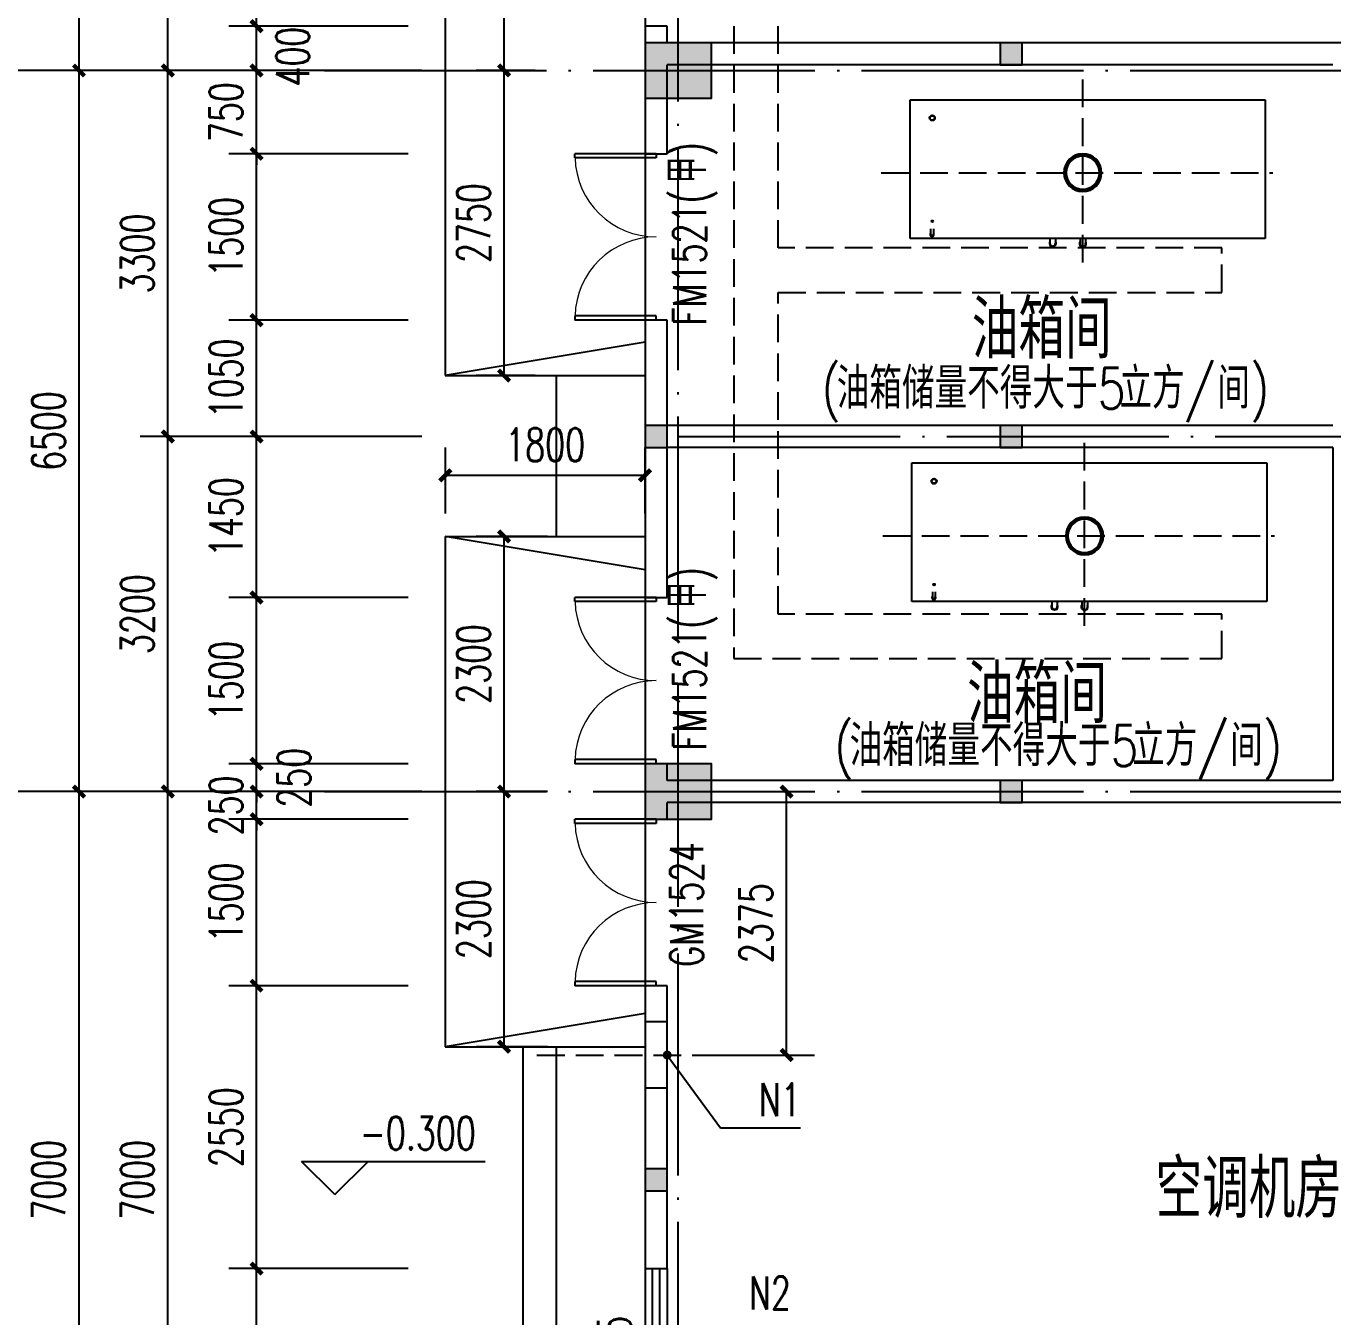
# Model space of a CAD drawing. Extents: x -59142 to 322364, y -122476 to 91021.
# Drawn here: x -39313 to -27534, y 49136 to 60772 of the extents above; entities that cross this region are included whole.
import ezdxf

# ---------------------------------------------------------------- set-up
doc = ezdxf.new("R2010")
doc.units = 0
doc.header["$LTSCALE"] = 1000
doc.header["$MEASUREMENT"] = 0
for name, pattern in [('DASH', [0.35, 0.25, -0.1]), ('DASHED', [1400, 1000, -400]), ('DOTE', [2.42, 2, -0.2, 0.02, -0.2])]:
    doc.linetypes.add(name, pattern=pattern)
for name, color, linetype in [('AXIS', 3, 'Continuous'), ('CENTRE LINE', 1, 'DOTE'), ('COLUMN', 255, 'Continuous'), ('DIM_ELEV', 3, 'Continuous'), ('DIM_SYMB', 3, 'Continuous'), ('DOTE', 1, 'DOTE'), ('EQUIPMENT', 171, 'Continuous'), ('GROUND', 204, 'Continuous'), ('HOLE', 6, 'Continuous'), ('PUB_DIM', 3, 'Continuous'), ('PUB_HATCH', 255, 'Continuous'), ('PUB_TEXT', 7, 'Continuous'), ('STAIR', 2, 'Continuous'), ('TEXT', 62, 'Continuous'), ('WALL', 255, 'Continuous'), ('WINDOW', 4, 'Continuous'), ('WINDOW_TEXT', 7, 'Continuous')]:
    doc.layers.add(name, color=color, linetype=linetype)
doc.styles.add('_TCH_DIM', font='SIMPLEX', dxfattribs={"bigfont": 'GBCBIG'})
doc.styles.add('_TCH_DIM_T3', font='SIMPLEX', dxfattribs={"width": 0.705882, "bigfont": 'GBCBIG'})
doc.styles.add('_TCH_WINDOW', font='SIMPLEX', dxfattribs={"bigfont": 'GBCBIG'})
doc.styles.add('HZTXT', font='geditxt.shx', dxfattribs={"width": 0.8, "bigfont": 'hztxt1.shx'})
doc.dimstyles.new('_TCH_ARCH&&100', dxfattribs={"dimtxt": 297.5, "dimasz": 100, "dimexe": 250, "dimexo": 300, "dimgap": 126.25, "dimtad": 1, "dimdec": 0, "dimzin": 0, "dimdsep": 46, "dimtxsty": '_TCH_DIM_T3', "dimblk": 'ARCHTICK', "dimcen": 0.09, "dimazin": 2, "dimtfac": 1, "dimtdec": 0, "dimtix": 1, "dimtmove": 2, "dimatfit": 3, "dimfxl": 1, "dimtolj": 1, "dimtzin": 0, "dimarcsym": 0})

# ---------------------------------------------------------------- blocks, each defined once
blk = doc.blocks.new('_FZH')
blk.add_lwpolyline([(-0.5, -0.5), (0.5, -0.5), (0.5, 0.5), (-0.5, 0.5)], close=True)
at = {"layer": 'PUB_HATCH'}
blk.add_solid([(-0.5, -0.5), (0.5, -0.5), (-0.5, 0.5), (0.5, 0.5)], dxfattribs=at)
blk = doc.blocks.new('A$C78DD753C')
at = {"layer": 'COLUMN', "xscale": 600.0000000000146, "yscale": 500, "zscale": 500}
for p in [(0, -21000), (0, -27500)]:
    blk.add_blockref('_FZH', p, dxfattribs=at)
blk = doc.blocks.new('A$C42A87479')
at = {"layer": 'EQUIPMENT', "color": 251, "linetype": 'DASH'}
blk.add_lwpolyline([(900, -23000), (4900, -23000), (4900, -22600), (900, -22600), (900, -18400), (3850, -18400), (3850, -18000), (900, -18000), (900, -13300), (3850, -13300), (3850, -12900), (500, -12900), (500, -26300), (4900, -26300), (4900, -25900), (900, -25900)], close=True, dxfattribs=at)
blk = doc.blocks.new('A$C67FE3C39')
at = {"layer": 'EQUIPMENT', "linetype": 'DASH'}
for p, q in [((3346, -15431), (3346, -13761)), ((1529, -14621), (5058, -14621)), ((3362, -18706), (3362, -17036)), ((1545, -17896), (5074, -17896))]:
    blk.add_line(p, q, dxfattribs=at)
at = {"layer": 'EQUIPMENT', "lineweight": -3}
for p, q in [((1790, -15213), (1790, -13963)), ((1790, -13963), (4990, -13963)), ((4990, -13963), (4990, -15213)), ((4990, -15213), (1790, -15213)), ((4990, -15213), (2290, -15213)), ((1806, -18488), (1806, -17238)), ((1806, -17238), (5006, -17238)), ((5006, -17238), (5006, -18488)), ((5006, -18488), (1806, -18488)), ((5006, -18488), (2306, -18488))]:
    blk.add_line(p, q, dxfattribs=at)
at = {"layer": 'EQUIPMENT'}
for p, q in [((1974, -15126), (1974, -15177)), ((1999, -15126), (1999, -15177)), ((3050, -15207), (3050, -15252)), ((3050, -15207), (3050, -15252)), ((3100, -15207), (3100, -15252)), ((3316, -15208), (3316, -15213)), ((3376, -15213), (3316, -15213)), ((3321, -15213), (3321, -15258)), ((3321, -15213), (3321, -15258)), ((3371, -15213), (3371, -15258)), ((3376, -15208), (3376, -15213)), ((1990, -18401), (1990, -18452)), ((2015, -18401), (2015, -18452)), ((3066, -18483), (3066, -18528)), ((3066, -18483), (3066, -18528)), ((3116, -18483), (3116, -18528)), ((3332, -18483), (3332, -18488)), ((3392, -18488), (3332, -18488)), ((3337, -18488), (3337, -18533)), ((3337, -18488), (3337, -18533)), ((3387, -18488), (3387, -18533)), ((3392, -18483), (3392, -18488))]:
    blk.add_line(p, q, dxfattribs=at)
for centre, radius in [((1989, -14128), 24), ((1989, -14128), 20), ((3233, -14508), 5), ((3233, -14734), 5), ((1990, -15059), 7.5), ((2005, -17403), 24), ((2005, -17403), 20), ((3249, -17783), 5), ((3249, -18009), 5), ((2006, -18334), 7.5)]:
    blk.add_circle(centre, radius, dxfattribs=at)
for centre, radius, start, end in [((3346, -14621), 170, 90, 270), ((3346, -14621), 150, 90, 270), ((3346, -14461), 5, 90, 270), ((3346, -14621), 170, 270, 90), ((3346, -14461), 5, 270, 90), ((3346, -14621), 150, 270, 90), ((3346, -14781), 5, 90, 270), ((3346, -14781), 5, 270, 90), ((1987, -15177), 17.5, 135.5847, 44.4153), ((1987, -15177), 12.5, 180, 0), ((3075, -15257), 30.3, 145.4738, 34.5262), ((3075, -15257), 25.3, 170.5397, 9.4603), ((3346, -15262), 30.3, 145.4738, 34.5262), ((3346, -15262), 25.3, 170.5397, 9.4603), ((3362, -17896), 170, 90, 270), ((3362, -17896), 150, 90, 270), ((3362, -17736), 5, 90, 270), ((3362, -17896), 170, 270, 90), ((3362, -17736), 5, 270, 90), ((3362, -17896), 150, 270, 90), ((3362, -18056), 5, 90, 270), ((3362, -18056), 5, 270, 90), ((2003, -18452), 17.5, 135.5847, 44.4153), ((2003, -18452), 12.5, 180, 0), ((3091, -18532), 30.3, 145.4738, 34.5262), ((3091, -18532), 25.3, 170.5397, 9.4603), ((3362, -18537), 30.3, 145.4738, 34.5262), ((3362, -18537), 25.3, 170.5397, 9.4603)]:
    blk.add_arc(centre, radius, start, end, dxfattribs=at)
at = {"layer": 'EQUIPMENT', "linetype": 'DASHED'}
for centre, start, end in [((3346, -14621), 90, 270), ((3346, -14621), 270, 90), ((3362, -17896), 90, 270), ((3362, -17896), 270, 90)]:
    blk.add_arc(centre, 160, start, end, dxfattribs=at)
blk = doc.blocks.new('_ArchTick')
at = {"color": 0, "linetype": 'ByBlock', "const_width": 0.4}
blk.add_lwpolyline([(-0.5, -0.5), (0.5, 0.5)], dxfattribs=at)
blk = doc.blocks.new('*D423')
at = {"layer": 'Defpoints', "color": 0, "transparency": 16777216}
for p in [(-33375, 53872), (-32458, 53872), (-33375, 51497)]:
    blk.add_point(p, dxfattribs=at)
at = {"layer": 'HOLE', "color": 0, "lineweight": -2, "transparency": 16777216}
for p, q in [((-33075, 53872), (-32208, 53872)), ((-32458, 51497), (-32458, 53872)), ((-33075, 51497), (-32208, 51497))]:
    blk.add_line(p, q, dxfattribs=at)
at = {"layer": 'HOLE', "color": 0, "lineweight": -2, "transparency": 16777216, "xscale": 100, "yscale": 100, "zscale": 100}
for p, rotation in [((-32458, 53872), 90), ((-32458, 51497), 270)]:
    blk.add_blockref('_ArchTick', p, dxfattribs=dict(at, rotation=rotation))
at = {"layer": 'HOLE', "color": 0, "transparency": 16777216, "insert": (-32734, 52685), "char_height": 297.5, "attachment_point": 5, "rotation": 90, "style": '_TCH_DIM_T3'}
blk.add_mtext('\\A1;2375', dxfattribs=at)
blk = doc.blocks.new('*D1321')
at = {"layer": 'AXIS', "color": 0, "lineweight": -2, "transparency": 16777216}
for p, q in [((-35745, 53872), (-38286, 53872)), ((-38036, 46872), (-38036, 53872)), ((-35745, 46872), (-38286, 46872))]:
    blk.add_line(p, q, dxfattribs=at)
at = {"layer": 'Defpoints', "color": 0, "transparency": 16777216}
for p in [(-38036, 53872), (-35445, 53872), (-35445, 46872)]:
    blk.add_point(p, dxfattribs=at)
at = {"layer": 'AXIS', "color": 0, "lineweight": -2, "transparency": 16777216, "xscale": 100, "yscale": 100, "zscale": 100}
for p, rotation in [((-38036, 53872), 90), ((-38036, 46872), 270)]:
    blk.add_blockref('_ArchTick', p, dxfattribs=dict(at, rotation=rotation))
at = {"layer": 'AXIS', "color": 0, "transparency": 16777216, "insert": (-38311, 50372), "char_height": 297.5, "attachment_point": 5, "rotation": 90, "style": '_TCH_DIM_T3'}
blk.add_mtext('\\A1;7000', dxfattribs=at)
blk = doc.blocks.new('*D1322')
at = {"layer": 'AXIS', "color": 0, "lineweight": -2, "transparency": 16777216}
for p, q in [((-35745, 57072), (-38286, 57072)), ((-38036, 53872), (-38036, 57072)), ((-35745, 53872), (-38286, 53872))]:
    blk.add_line(p, q, dxfattribs=at)
at = {"layer": 'Defpoints', "color": 0, "transparency": 16777216}
for p in [(-38036, 57072), (-35445, 57072), (-35445, 53872)]:
    blk.add_point(p, dxfattribs=at)
at = {"layer": 'AXIS', "color": 0, "lineweight": -2, "transparency": 16777216, "xscale": 100, "yscale": 100, "zscale": 100}
for p, rotation in [((-38036, 57072), 90), ((-38036, 53872), 270)]:
    blk.add_blockref('_ArchTick', p, dxfattribs=dict(at, rotation=rotation))
at = {"layer": 'AXIS', "color": 0, "transparency": 16777216, "insert": (-38311, 55472), "char_height": 297.5, "attachment_point": 5, "rotation": 90, "style": '_TCH_DIM_T3'}
blk.add_mtext('\\A1;3200', dxfattribs=at)
blk = doc.blocks.new('*D1323')
at = {"layer": 'AXIS', "color": 0, "lineweight": -2, "transparency": 16777216}
for p, q in [((-35745, 60372), (-38286, 60372)), ((-38036, 57072), (-38036, 60372)), ((-35745, 57072), (-38286, 57072))]:
    blk.add_line(p, q, dxfattribs=at)
at = {"layer": 'Defpoints', "color": 0, "transparency": 16777216}
for p in [(-38036, 60372), (-35445, 60372), (-35445, 57072)]:
    blk.add_point(p, dxfattribs=at)
at = {"layer": 'AXIS', "color": 0, "lineweight": -2, "transparency": 16777216, "xscale": 100, "yscale": 100, "zscale": 100}
for p, rotation in [((-38036, 60372), 90), ((-38036, 57072), 270)]:
    blk.add_blockref('_ArchTick', p, dxfattribs=dict(at, rotation=rotation))
at = {"layer": 'AXIS', "color": 0, "transparency": 16777216, "insert": (-38311, 58722), "char_height": 297.5, "attachment_point": 5, "rotation": 90, "style": '_TCH_DIM_T3'}
blk.add_mtext('\\A1;3300', dxfattribs=at)
blk = doc.blocks.new('*D1324')
at = {"layer": 'AXIS', "color": 0, "lineweight": -2, "transparency": 16777216}
for p, q in [((-35745, 67372), (-38286, 67372)), ((-38036, 60372), (-38036, 67372)), ((-35745, 60372), (-38286, 60372))]:
    blk.add_line(p, q, dxfattribs=at)
at = {"layer": 'Defpoints', "color": 0, "transparency": 16777216}
for p in [(-38036, 67372), (-35445, 67372), (-35445, 60372)]:
    blk.add_point(p, dxfattribs=at)
at = {"layer": 'AXIS', "color": 0, "lineweight": -2, "transparency": 16777216, "xscale": 100, "yscale": 100, "zscale": 100}
for p, rotation in [((-38036, 67372), 90), ((-38036, 60372), 270)]:
    blk.add_blockref('_ArchTick', p, dxfattribs=dict(at, rotation=rotation))
at = {"layer": 'AXIS', "color": 0, "transparency": 16777216, "insert": (-38311, 63872), "char_height": 297.5, "attachment_point": 5, "rotation": 90, "style": '_TCH_DIM_T3'}
blk.add_mtext('\\A1;7000', dxfattribs=at)
blk = doc.blocks.new('*D1346')
at = {"layer": 'Defpoints', "color": 0, "transparency": 16777216}
for p in [(-35005, 56172), (-34312, 56172), (-34312, 53872)]:
    blk.add_point(p, dxfattribs=at)
at = {"layer": 'PUB_DIM', "color": 0, "lineweight": -2, "transparency": 16777216}
for p, q in [((-34612, 56172), (-35255, 56172)), ((-35005, 53872), (-35005, 56172)), ((-34612, 53872), (-35255, 53872))]:
    blk.add_line(p, q, dxfattribs=at)
at = {"layer": 'PUB_DIM', "color": 0, "lineweight": -2, "transparency": 16777216, "xscale": 100, "yscale": 100, "zscale": 100}
for p, rotation in [((-35005, 56172), 90), ((-35005, 53872), 270)]:
    blk.add_blockref('_ArchTick', p, dxfattribs=dict(at, rotation=rotation))
at = {"layer": 'PUB_DIM', "color": 0, "transparency": 16777216, "insert": (-35280, 55022), "char_height": 297.5, "attachment_point": 5, "rotation": 90, "style": '_TCH_DIM_T3'}
blk.add_mtext('\\A1;2300', dxfattribs=at)
blk = doc.blocks.new('*D1347')
at = {"layer": 'Defpoints', "color": 0, "transparency": 16777216}
for p in [(-35005, 53872), (-34312, 53872), (-34312, 51572)]:
    blk.add_point(p, dxfattribs=at)
at = {"layer": 'PUB_DIM', "color": 0, "lineweight": -2, "transparency": 16777216}
for p, q in [((-34612, 53872), (-35255, 53872)), ((-35005, 51572), (-35005, 53872)), ((-34612, 51572), (-35255, 51572))]:
    blk.add_line(p, q, dxfattribs=at)
at = {"layer": 'PUB_DIM', "color": 0, "lineweight": -2, "transparency": 16777216, "xscale": 100, "yscale": 100, "zscale": 100}
for p, rotation in [((-35005, 53872), 90), ((-35005, 51572), 270)]:
    blk.add_blockref('_ArchTick', p, dxfattribs=dict(at, rotation=rotation))
at = {"layer": 'PUB_DIM', "color": 0, "transparency": 16777216, "insert": (-35280, 52722), "char_height": 297.5, "attachment_point": 5, "rotation": 90, "style": '_TCH_DIM_T3'}
blk.add_mtext('\\A1;2300', dxfattribs=at)
blk = doc.blocks.new('*D1348')
at = {"layer": 'Defpoints', "color": 0, "transparency": 16777216}
for p in [(-35005, 60372), (-34426, 60372), (-34426, 57622)]:
    blk.add_point(p, dxfattribs=at)
at = {"layer": 'PUB_DIM', "color": 0, "lineweight": -2, "transparency": 16777216}
for p, q in [((-34726, 60372), (-35255, 60372)), ((-35005, 57622), (-35005, 60372)), ((-34726, 57622), (-35255, 57622))]:
    blk.add_line(p, q, dxfattribs=at)
at = {"layer": 'PUB_DIM', "color": 0, "lineweight": -2, "transparency": 16777216, "xscale": 100, "yscale": 100, "zscale": 100}
for p, rotation in [((-35005, 60372), 90), ((-35005, 57622), 270)]:
    blk.add_blockref('_ArchTick', p, dxfattribs=dict(at, rotation=rotation))
at = {"layer": 'PUB_DIM', "color": 0, "transparency": 16777216, "insert": (-35280, 58997), "char_height": 297.5, "attachment_point": 5, "rotation": 90, "style": '_TCH_DIM_T3'}
blk.add_mtext('\\A1;2750', dxfattribs=at)
blk = doc.blocks.new('*D1349')
at = {"layer": 'Defpoints', "color": 0, "transparency": 16777216}
for p in [(-35005, 63572), (-34426, 63572), (-34426, 60372)]:
    blk.add_point(p, dxfattribs=at)
at = {"layer": 'PUB_DIM', "color": 0, "lineweight": -2, "transparency": 16777216}
for p, q in [((-34726, 63572), (-35255, 63572)), ((-35005, 60372), (-35005, 63572)), ((-34726, 60372), (-35255, 60372))]:
    blk.add_line(p, q, dxfattribs=at)
at = {"layer": 'PUB_DIM', "color": 0, "lineweight": -2, "transparency": 16777216, "xscale": 100, "yscale": 100, "zscale": 100}
for p, rotation in [((-35005, 63572), 90), ((-35005, 60372), 270)]:
    blk.add_blockref('_ArchTick', p, dxfattribs=dict(at, rotation=rotation))
at = {"layer": 'PUB_DIM', "color": 0, "transparency": 16777216, "insert": (-35280, 61972), "char_height": 297.5, "attachment_point": 5, "rotation": 90, "style": '_TCH_DIM_T3'}
blk.add_mtext('\\A1;3200', dxfattribs=at)
blk = doc.blocks.new('*D1350')
at = {"layer": 'Defpoints', "color": 0, "transparency": 16777216}
for p in [(-33734, 56723), (-35534, 56078), (-33734, 56078)]:
    blk.add_point(p, dxfattribs=at)
at = {"layer": 'PUB_DIM', "color": 0, "lineweight": -2, "transparency": 16777216}
for p, q in [((-35534, 56378), (-35534, 56973)), ((-33734, 56378), (-33734, 56973)), ((-35534, 56723), (-33734, 56723))]:
    blk.add_line(p, q, dxfattribs=at)
at = {"layer": 'PUB_DIM', "color": 0, "lineweight": -2, "transparency": 16777216, "xscale": 100, "yscale": 100, "zscale": 100, "rotation": 180}
blk.add_blockref('_ArchTick', (-35534, 56723), dxfattribs=at)
at = {"layer": 'PUB_DIM', "color": 0, "lineweight": -2, "transparency": 16777216, "xscale": 100, "yscale": 100, "zscale": 100}
blk.add_blockref('_ArchTick', (-33734, 56723), dxfattribs=at)
at = {"layer": 'PUB_DIM', "color": 0, "transparency": 16777216, "insert": (-34634, 56998), "char_height": 297.5, "attachment_point": 5, "style": '_TCH_DIM_T3'}
blk.add_mtext('\\A1;1800', dxfattribs=at)
blk = doc.blocks.new('*D1414')
at = {"layer": 'AXIS', "color": 0, "lineweight": -2, "transparency": 16777216}
for p, q in [((-35870, 49572), (-37486, 49572)), ((-37236, 47772), (-37236, 49572)), ((-35870, 47772), (-37486, 47772))]:
    blk.add_line(p, q, dxfattribs=at)
at = {"layer": 'Defpoints', "color": 0, "transparency": 16777216}
for p in [(-37236, 49572), (-35570, 49572), (-35570, 47772)]:
    blk.add_point(p, dxfattribs=at)
at = {"layer": 'AXIS', "color": 0, "lineweight": -2, "transparency": 16777216, "xscale": 100, "yscale": 100, "zscale": 100}
for p, rotation in [((-37236, 49572), 90), ((-37236, 47772), 270)]:
    blk.add_blockref('_ArchTick', p, dxfattribs=dict(at, rotation=rotation))
at = {"layer": 'AXIS', "color": 0, "transparency": 16777216, "insert": (-37511, 48672), "char_height": 297.5, "attachment_point": 5, "rotation": 90, "style": '_TCH_DIM_T3'}
blk.add_mtext('\\A1;1800', dxfattribs=at)
blk = doc.blocks.new('*D1415')
at = {"layer": 'AXIS', "color": 0, "lineweight": -2, "transparency": 16777216}
for p, q in [((-35870, 52122), (-37486, 52122)), ((-37236, 49572), (-37236, 52122)), ((-35870, 49572), (-37486, 49572))]:
    blk.add_line(p, q, dxfattribs=at)
at = {"layer": 'Defpoints', "color": 0, "transparency": 16777216}
for p in [(-37236, 52122), (-35570, 52122), (-35570, 49572)]:
    blk.add_point(p, dxfattribs=at)
at = {"layer": 'AXIS', "color": 0, "lineweight": -2, "transparency": 16777216, "xscale": 100, "yscale": 100, "zscale": 100}
for p, rotation in [((-37236, 52122), 90), ((-37236, 49572), 270)]:
    blk.add_blockref('_ArchTick', p, dxfattribs=dict(at, rotation=rotation))
at = {"layer": 'AXIS', "color": 0, "transparency": 16777216, "insert": (-37511, 50847), "char_height": 297.5, "attachment_point": 5, "rotation": 90, "style": '_TCH_DIM_T3'}
blk.add_mtext('\\A1;2550', dxfattribs=at)
blk = doc.blocks.new('*D1416')
at = {"layer": 'AXIS', "color": 0, "lineweight": -2, "transparency": 16777216}
for p, q in [((-35870, 53622), (-37486, 53622)), ((-37236, 52122), (-37236, 53622)), ((-35870, 52122), (-37486, 52122))]:
    blk.add_line(p, q, dxfattribs=at)
at = {"layer": 'Defpoints', "color": 0, "transparency": 16777216}
for p in [(-37236, 53622), (-35570, 53622), (-35570, 52122)]:
    blk.add_point(p, dxfattribs=at)
at = {"layer": 'AXIS', "color": 0, "lineweight": -2, "transparency": 16777216, "xscale": 100, "yscale": 100, "zscale": 100}
for p, rotation in [((-37236, 53622), 90), ((-37236, 52122), 270)]:
    blk.add_blockref('_ArchTick', p, dxfattribs=dict(at, rotation=rotation))
at = {"layer": 'AXIS', "color": 0, "transparency": 16777216, "insert": (-37511, 52872), "char_height": 297.5, "attachment_point": 5, "rotation": 90, "style": '_TCH_DIM_T3'}
blk.add_mtext('\\A1;1500', dxfattribs=at)
blk = doc.blocks.new('*D1417')
at = {"layer": 'AXIS', "color": 0, "lineweight": -2, "transparency": 16777216}
for p, q in [((-37236, 53872), (-37236, 53972)), ((-35870, 53872), (-37486, 53872)), ((-37236, 53622), (-37236, 53872)), ((-35870, 53622), (-37486, 53622)), ((-37236, 53622), (-37236, 53522))]:
    blk.add_line(p, q, dxfattribs=at)
at = {"layer": 'Defpoints', "color": 0, "transparency": 16777216}
for p in [(-37236, 53872), (-35570, 53872), (-35570, 53622)]:
    blk.add_point(p, dxfattribs=at)
at = {"layer": 'AXIS', "color": 0, "lineweight": -2, "transparency": 16777216, "xscale": 100, "yscale": 100, "zscale": 100}
for p, rotation in [((-37236, 53872), 270), ((-37236, 53622), 90)]:
    blk.add_blockref('_ArchTick', p, dxfattribs=dict(at, rotation=rotation))
at = {"layer": 'AXIS', "color": 0, "transparency": 16777216, "insert": (-37511, 53747), "char_height": 297.5, "attachment_point": 5, "rotation": 90, "style": '_TCH_DIM_T3'}
blk.add_mtext('\\A1;250', dxfattribs=at)
blk = doc.blocks.new('*D1418')
at = {"layer": 'AXIS', "color": 0, "lineweight": -2, "transparency": 16777216}
for p, q in [((-37236, 54122), (-37236, 54222)), ((-35870, 54122), (-37486, 54122)), ((-37236, 53872), (-37236, 54122)), ((-35870, 53872), (-37486, 53872)), ((-37236, 53872), (-37236, 53772))]:
    blk.add_line(p, q, dxfattribs=at)
at = {"layer": 'Defpoints', "color": 0, "transparency": 16777216}
for p in [(-37236, 54122), (-35570, 54122), (-35570, 53872)]:
    blk.add_point(p, dxfattribs=at)
at = {"layer": 'AXIS', "color": 0, "lineweight": -2, "transparency": 16777216, "xscale": 100, "yscale": 100, "zscale": 100}
for p, rotation in [((-37236, 54122), 270), ((-37236, 53872), 90)]:
    blk.add_blockref('_ArchTick', p, dxfattribs=dict(at, rotation=rotation))
at = {"layer": 'AXIS', "color": 0, "transparency": 16777216, "insert": (-36898, 53997), "char_height": 297.5, "attachment_point": 5, "rotation": 90, "style": '_TCH_DIM_T3'}
blk.add_mtext('\\A1;250', dxfattribs=at)
blk = doc.blocks.new('*D1419')
at = {"layer": 'AXIS', "color": 0, "lineweight": -2, "transparency": 16777216}
for p, q in [((-35870, 55622), (-37486, 55622)), ((-37236, 54122), (-37236, 55622)), ((-35870, 54122), (-37486, 54122))]:
    blk.add_line(p, q, dxfattribs=at)
at = {"layer": 'Defpoints', "color": 0, "transparency": 16777216}
for p in [(-37236, 55622), (-35570, 55622), (-35570, 54122)]:
    blk.add_point(p, dxfattribs=at)
at = {"layer": 'AXIS', "color": 0, "lineweight": -2, "transparency": 16777216, "xscale": 100, "yscale": 100, "zscale": 100}
for p, rotation in [((-37236, 55622), 90), ((-37236, 54122), 270)]:
    blk.add_blockref('_ArchTick', p, dxfattribs=dict(at, rotation=rotation))
at = {"layer": 'AXIS', "color": 0, "transparency": 16777216, "insert": (-37511, 54872), "char_height": 297.5, "attachment_point": 5, "rotation": 90, "style": '_TCH_DIM_T3'}
blk.add_mtext('\\A1;1500', dxfattribs=at)
blk = doc.blocks.new('*D1420')
at = {"layer": 'AXIS', "color": 0, "lineweight": -2, "transparency": 16777216}
for p, q in [((-35870, 57072), (-37486, 57072)), ((-37236, 55622), (-37236, 57072)), ((-35870, 55622), (-37486, 55622))]:
    blk.add_line(p, q, dxfattribs=at)
at = {"layer": 'Defpoints', "color": 0, "transparency": 16777216}
for p in [(-37236, 57072), (-35570, 57072), (-35570, 55622)]:
    blk.add_point(p, dxfattribs=at)
at = {"layer": 'AXIS', "color": 0, "lineweight": -2, "transparency": 16777216, "xscale": 100, "yscale": 100, "zscale": 100}
for p, rotation in [((-37236, 57072), 90), ((-37236, 55622), 270)]:
    blk.add_blockref('_ArchTick', p, dxfattribs=dict(at, rotation=rotation))
at = {"layer": 'AXIS', "color": 0, "transparency": 16777216, "insert": (-37511, 56347), "char_height": 297.5, "attachment_point": 5, "rotation": 90, "style": '_TCH_DIM_T3'}
blk.add_mtext('\\A1;1450', dxfattribs=at)
blk = doc.blocks.new('*D1421')
at = {"layer": 'AXIS', "color": 0, "lineweight": -2, "transparency": 16777216}
for p, q in [((-35870, 58122), (-37486, 58122)), ((-37236, 57072), (-37236, 58122)), ((-35870, 57072), (-37486, 57072))]:
    blk.add_line(p, q, dxfattribs=at)
at = {"layer": 'Defpoints', "color": 0, "transparency": 16777216}
for p in [(-37236, 58122), (-35570, 58122), (-35570, 57072)]:
    blk.add_point(p, dxfattribs=at)
at = {"layer": 'AXIS', "color": 0, "lineweight": -2, "transparency": 16777216, "xscale": 100, "yscale": 100, "zscale": 100}
for p, rotation in [((-37236, 58122), 90), ((-37236, 57072), 270)]:
    blk.add_blockref('_ArchTick', p, dxfattribs=dict(at, rotation=rotation))
at = {"layer": 'AXIS', "color": 0, "transparency": 16777216, "insert": (-37511, 57597), "char_height": 297.5, "attachment_point": 5, "rotation": 90, "style": '_TCH_DIM_T3'}
blk.add_mtext('\\A1;1050', dxfattribs=at)
blk = doc.blocks.new('*D1422')
at = {"layer": 'AXIS', "color": 0, "lineweight": -2, "transparency": 16777216}
for p, q in [((-35870, 59622), (-37486, 59622)), ((-37236, 58122), (-37236, 59622)), ((-35870, 58122), (-37486, 58122))]:
    blk.add_line(p, q, dxfattribs=at)
at = {"layer": 'Defpoints', "color": 0, "transparency": 16777216}
for p in [(-37236, 59622), (-35570, 59622), (-35570, 58122)]:
    blk.add_point(p, dxfattribs=at)
at = {"layer": 'AXIS', "color": 0, "lineweight": -2, "transparency": 16777216, "xscale": 100, "yscale": 100, "zscale": 100}
for p, rotation in [((-37236, 59622), 90), ((-37236, 58122), 270)]:
    blk.add_blockref('_ArchTick', p, dxfattribs=dict(at, rotation=rotation))
at = {"layer": 'AXIS', "color": 0, "transparency": 16777216, "insert": (-37511, 58872), "char_height": 297.5, "attachment_point": 5, "rotation": 90, "style": '_TCH_DIM_T3'}
blk.add_mtext('\\A1;1500', dxfattribs=at)
blk = doc.blocks.new('*D1423')
at = {"layer": 'AXIS', "color": 0, "lineweight": -2, "transparency": 16777216}
for p, q in [((-37236, 60372), (-37236, 60472)), ((-35870, 60372), (-37486, 60372)), ((-37236, 59622), (-37236, 60372)), ((-35870, 59622), (-37486, 59622)), ((-37236, 59622), (-37236, 59522))]:
    blk.add_line(p, q, dxfattribs=at)
at = {"layer": 'Defpoints', "color": 0, "transparency": 16777216}
for p in [(-37236, 60372), (-35570, 60372), (-35570, 59622)]:
    blk.add_point(p, dxfattribs=at)
at = {"layer": 'AXIS', "color": 0, "lineweight": -2, "transparency": 16777216, "xscale": 100, "yscale": 100, "zscale": 100}
for p, rotation in [((-37236, 60372), 270), ((-37236, 59622), 90)]:
    blk.add_blockref('_ArchTick', p, dxfattribs=dict(at, rotation=rotation))
at = {"layer": 'AXIS', "color": 0, "transparency": 16777216, "insert": (-37511, 59997), "char_height": 297.5, "attachment_point": 5, "rotation": 90, "style": '_TCH_DIM_T3'}
blk.add_mtext('\\A1;750', dxfattribs=at)
blk = doc.blocks.new('*D1424')
at = {"layer": 'AXIS', "color": 0, "lineweight": -2, "transparency": 16777216}
for p, q in [((-35870, 60772), (-37486, 60772)), ((-37236, 60372), (-37236, 60772)), ((-35870, 60372), (-37486, 60372))]:
    blk.add_line(p, q, dxfattribs=at)
at = {"layer": 'Defpoints', "color": 0, "transparency": 16777216}
for p in [(-37236, 60772), (-35570, 60772), (-35570, 60372)]:
    blk.add_point(p, dxfattribs=at)
at = {"layer": 'AXIS', "color": 0, "lineweight": -2, "transparency": 16777216, "xscale": 100, "yscale": 100, "zscale": 100}
for p, rotation in [((-37236, 60772), 90), ((-37236, 60372), 270)]:
    blk.add_blockref('_ArchTick', p, dxfattribs=dict(at, rotation=rotation))
at = {"layer": 'AXIS', "color": 0, "transparency": 16777216, "insert": (-36910, 60497), "char_height": 297.5, "attachment_point": 5, "rotation": 90, "style": '_TCH_DIM_T3'}
blk.add_mtext('\\A1;400', dxfattribs=at)
blk = doc.blocks.new('*D1425')
at = {"layer": 'AXIS', "color": 0, "lineweight": -2, "transparency": 16777216}
for p, q in [((-35870, 63172), (-37486, 63172)), ((-37236, 60772), (-37236, 63172)), ((-35870, 60772), (-37486, 60772))]:
    blk.add_line(p, q, dxfattribs=at)
at = {"layer": 'Defpoints', "color": 0, "transparency": 16777216}
for p in [(-37236, 63172), (-35570, 63172), (-35570, 60772)]:
    blk.add_point(p, dxfattribs=at)
at = {"layer": 'AXIS', "color": 0, "lineweight": -2, "transparency": 16777216, "xscale": 100, "yscale": 100, "zscale": 100}
for p, rotation in [((-37236, 63172), 90), ((-37236, 60772), 270)]:
    blk.add_blockref('_ArchTick', p, dxfattribs=dict(at, rotation=rotation))
at = {"layer": 'AXIS', "color": 0, "transparency": 16777216, "insert": (-37511, 61972), "char_height": 297.5, "attachment_point": 5, "rotation": 90, "style": '_TCH_DIM_T3'}
blk.add_mtext('\\A1;2400', dxfattribs=at)
blk = doc.blocks.new('*D1582')
at = {"layer": 'AXIS', "color": 0, "lineweight": -2, "transparency": 16777216}
for p, q in [((-36545, 53872), (-39086, 53872)), ((-38836, 46872), (-38836, 53872)), ((-36545, 46872), (-39086, 46872))]:
    blk.add_line(p, q, dxfattribs=at)
at = {"layer": 'Defpoints', "color": 0, "transparency": 16777216}
for p in [(-38836, 53872), (-36245, 53872), (-36245, 46872)]:
    blk.add_point(p, dxfattribs=at)
at = {"layer": 'AXIS', "color": 0, "lineweight": -2, "transparency": 16777216, "xscale": 100, "yscale": 100, "zscale": 100}
for p, rotation in [((-38836, 53872), 90), ((-38836, 46872), 270)]:
    blk.add_blockref('_ArchTick', p, dxfattribs=dict(at, rotation=rotation))
at = {"layer": 'AXIS', "color": 0, "transparency": 16777216, "insert": (-39111, 50372), "char_height": 297.5, "attachment_point": 5, "rotation": 90, "style": '_TCH_DIM_T3'}
blk.add_mtext('\\A1;7000', dxfattribs=at)
blk = doc.blocks.new('*D1583')
at = {"layer": 'AXIS', "color": 0, "lineweight": -2, "transparency": 16777216}
for p, q in [((-36545, 60372), (-39086, 60372)), ((-38836, 53872), (-38836, 60372)), ((-36545, 53872), (-39086, 53872))]:
    blk.add_line(p, q, dxfattribs=at)
at = {"layer": 'Defpoints', "color": 0, "transparency": 16777216}
for p in [(-38836, 60372), (-36245, 60372), (-36245, 53872)]:
    blk.add_point(p, dxfattribs=at)
at = {"layer": 'AXIS', "color": 0, "lineweight": -2, "transparency": 16777216, "xscale": 100, "yscale": 100, "zscale": 100}
for p, rotation in [((-38836, 60372), 90), ((-38836, 53872), 270)]:
    blk.add_blockref('_ArchTick', p, dxfattribs=dict(at, rotation=rotation))
at = {"layer": 'AXIS', "color": 0, "transparency": 16777216, "insert": (-39111, 57122), "char_height": 297.5, "attachment_point": 5, "rotation": 90, "style": '_TCH_DIM_T3'}
blk.add_mtext('\\A1;6500', dxfattribs=at)
blk = doc.blocks.new('*D1584')
at = {"layer": 'AXIS', "color": 0, "lineweight": -2, "transparency": 16777216}
for p, q in [((-36545, 67372), (-39086, 67372)), ((-38836, 60372), (-38836, 67372)), ((-36545, 60372), (-39086, 60372))]:
    blk.add_line(p, q, dxfattribs=at)
at = {"layer": 'Defpoints', "color": 0, "transparency": 16777216}
for p in [(-38836, 67372), (-36245, 67372), (-36245, 60372)]:
    blk.add_point(p, dxfattribs=at)
at = {"layer": 'AXIS', "color": 0, "lineweight": -2, "transparency": 16777216, "xscale": 100, "yscale": 100, "zscale": 100}
for p, rotation in [((-38836, 67372), 90), ((-38836, 60372), 270)]:
    blk.add_blockref('_ArchTick', p, dxfattribs=dict(at, rotation=rotation))
at = {"layer": 'AXIS', "color": 0, "transparency": 16777216, "insert": (-39111, 63872), "char_height": 297.5, "attachment_point": 5, "rotation": 90, "style": '_TCH_DIM_T3'}
blk.add_mtext('\\A1;7000', dxfattribs=at)
blk = doc.blocks.new('*D1587')
at = {"layer": 'AXIS', "color": 0, "lineweight": -2, "transparency": 16777216}
for p, q in [((-36636, 81372), (-39886, 81372)), ((-39636, 26872), (-39636, 81372)), ((-36636, 26872), (-39886, 26872))]:
    blk.add_line(p, q, dxfattribs=at)
at = {"layer": 'Defpoints', "color": 0, "transparency": 16777216}
for p in [(-39636, 81372), (-36336, 81372), (-36336, 26872)]:
    blk.add_point(p, dxfattribs=at)
at = {"layer": 'AXIS', "color": 0, "lineweight": -2, "transparency": 16777216, "xscale": 100, "yscale": 100, "zscale": 100}
for p, rotation in [((-39636, 81372), 90), ((-39636, 26872), 270)]:
    blk.add_blockref('_ArchTick', p, dxfattribs=dict(at, rotation=rotation))
at = {"layer": 'AXIS', "color": 0, "transparency": 16777216, "insert": (-39911, 54122), "char_height": 297.5, "attachment_point": 5, "rotation": 90, "style": '_TCH_DIM_T3'}
blk.add_mtext('\\A1;54500', dxfattribs=at)
blk = doc.blocks.new('$DorLib2D$00000002')
for p, q in [((-0.5, 0), (-0.5, 0.4875)), ((-0.475, 0.4875), (-0.5, 0.4875)), ((-0.475, 0), (-0.475, 0.4875)), ((0.475, 0), (0.475, 0.4875)), ((0.475, 0.4875), (0.5, 0.4875)), ((0.5, 0), (0.5, 0.4875)), ((-0.5, 0), (-0.475, 0)), ((0.5, 0), (0.475, 0))]:
    blk.add_line(p, q)
at = {"lineweight": 13}
for centre, start, end in [((-0.4875, 0), 0, 88.53072), ((0.4875, 0), 91.46928, 180)]:
    blk.add_arc(centre, 0.4875, start, end, dxfattribs=at)
blk = doc.blocks.new('$TCHSYS$WIN2D')
for p, q in [((-0.5, 0.5), (0.5, 0.5)), ((0.5, 0.1667), (-0.5, 0.1667)), ((0.5, -0.1667), (-0.5, -0.1667)), ((-0.5, -0.5), (0.5, -0.5))]:
    blk.add_line(p, q)

msp = doc.modelspace()

# ---------------------------------------------------------------- hatches: boundary and pattern name
at = {"layer": 'PUB_HATCH'}
for points in [[(-30334.3, 60422.1), (-30334.3, 60622.1), (-30534.3, 60622.1), (-30534.3, 60422.1)], [(-33534.3, 56972.1), (-33534.3, 57172.1), (-33734.3, 57172.1), (-33734.3, 56972.1)], [(-30334.3, 56972.1), (-30334.3, 57172.1), (-30534.3, 57172.1), (-30534.3, 56972.1)], [(-30534.3, 53772.1), (-30334.3, 53772.1), (-30334.3, 53972.1), (-30534.3, 53972.1)], [(-33734.3, 50272.1), (-33534.3, 50272.1), (-33534.3, 50472.1), (-33734.3, 50472.1)]]:
    msp.add_hatch(color=256, dxfattribs=at).paths.add_polyline_path(points)

# ---------------------------------------------------------------- linework, layer by layer
msp.add_line((-33734.3, 60672.1), (-33734.3, 60172.1))
at = {"layer": 'AXIS'}
for p, q in [((-37143.5, 60372.1), (-40367, 60372.1)), ((-37143.5, 53872.1), (-40367, 53872.1))]:
    msp.add_line(p, q, dxfattribs=at)
at = {"layer": 'CENTRE LINE'}
msp.add_line((-33434.3, 57072.1), (-22884.3, 57072.1), dxfattribs=at)
at = {"layer": 'COLUMN'}
for p, q in [((-30334.3, 60622.1), (-30534.3, 60622.1)), ((-30534.3, 60622.1), (-30534.3, 60422.1)), ((-30334.3, 60422.1), (-30334.3, 60622.1)), ((-30534.3, 60422.1), (-30334.3, 60422.1)), ((-33534.3, 57172.1), (-33734.3, 57172.1)), ((-33734.3, 57172.1), (-33734.3, 56972.1)), ((-33534.3, 56972.1), (-33534.3, 57172.1)), ((-30334.3, 57172.1), (-30534.3, 57172.1)), ((-30534.3, 57172.1), (-30534.3, 56972.1)), ((-30334.3, 56972.1), (-30334.3, 57172.1)), ((-33734.3, 56972.1), (-33534.3, 56972.1)), ((-30534.3, 56972.1), (-30334.3, 56972.1)), ((-30334.3, 53972.1), (-30534.3, 53972.1)), ((-30534.3, 53972.1), (-30534.3, 53772.1)), ((-30334.3, 53772.1), (-30334.3, 53972.1)), ((-30534.3, 53772.1), (-30334.3, 53772.1)), ((-33534.3, 50472.1), (-33734.3, 50472.1)), ((-33734.3, 50472.1), (-33734.3, 50272.1)), ((-33534.3, 50272.1), (-33534.3, 50472.1)), ((-33734.3, 50272.1), (-33534.3, 50272.1))]:
    msp.add_line(p, q, dxfattribs=at)
at = {"layer": 'DIM_ELEV'}
for p, q in [((-36530.5, 50238.5), (-36830.5, 50538.5)), ((-36830.5, 50538.5), (-35173.8, 50538.5)), ((-36530.5, 50238.5), (-36230.5, 50538.5))]:
    msp.add_line(p, q, dxfattribs=at)
at = {"layer": 'DIM_SYMB'}
msp.add_lwpolyline([(-34681, 50476.5, 0, 0, 0), (-34681, 49515, 80, 0, 0), (-34681, 49215, 0, 0, 0)], format="xyseb", dxfattribs=at)
at = {"layer": 'DOTE'}
for p, q in [((-36622.7, 60372.1), (-7716.7, 60372.1)), ((-36622.7, 53872.1), (-7716.7, 53872.1))]:
    msp.add_line(p, q, dxfattribs=at)
msp.add_lwpolyline([(-33434.3, 21372.1), (-33434.3, 83205.2)], dxfattribs=at)
at = {"layer": 'GROUND'}
for p, q in [((-34534.3, 57622.1), (-34534.3, 56172.1)), ((-33734.3, 57472.1), (-33734.3, 57172.1)), ((-33734.3, 56972.1), (-33734.3, 56172.1)), ((-34534.3, 51571.6), (-34534.3, 47315.8)), ((-33734.3, 51571.6), (-33734.3, 50472.1)), ((-33734.3, 50272.1), (-33734.3, 46935.7))]:
    msp.add_line(p, q, dxfattribs=at)
msp.add_lwpolyline([(-34834.3, 51571.6), (-34834.3, 47442.4, 0.1971832), (-35786.3, 45122.1, 0.1591796), (-35149.4, 43172.1)], format="xyb", dxfattribs=at)
at = {"layer": 'HOLE'}
for p, q in [((-33534.3, 51797.1), (-33734.3, 51797.1)), ((-33534.3, 51497.1), (-33054.5, 50840)), ((-33534.3, 51197.1), (-33734.3, 51197.1)), ((-33054.5, 50840), (-32332, 50840))]:
    msp.add_line(p, q, dxfattribs=at)
at = {"layer": 'HOLE', "linetype": 'DASH'}
msp.add_line((-34708.5, 51497.1), (-32790, 51497.1), dxfattribs=at)
at = {"layer": 'HOLE', "const_width": 40}
msp.add_lwpolyline([(-33546.1, 51513.2, 1), (-33522.5, 51480.9, 1)], format="xyb", close=True, dxfattribs=at)
at = {"layer": 'STAIR'}
for p, q in [((-35534.3, 63572.1), (-35534.3, 57622.1)), ((-33734.3, 63572.1), (-33734.3, 57622.1)), ((-33734.3, 57922.1), (-35534.3, 57622.1)), ((-35534.3, 57622.1), (-33734.3, 57622.1)), ((-35534.3, 56172.1), (-35534.3, 51571.6)), ((-35534.3, 56172.1), (-33734.3, 56172.1)), ((-33734.3, 55872.1), (-35534.3, 56172.1)), ((-33734.3, 56172.1), (-33734.3, 51571.6)), ((-33734.3, 51871.6), (-35534.3, 51571.6)), ((-35534.3, 51571.6), (-33734.3, 51571.6))]:
    msp.add_line(p, q, dxfattribs=at)
at = {"layer": 'WALL'}
for p, q in [((-33534.3, 60772.1), (-33734.3, 60772.1)), ((-33734.3, 60772.1), (-33734.3, 60522.1)), ((-33534.3, 60622.1), (-33534.3, 60772.1)), ((-27434.3, 60622.1), (-33534.3, 60622.1)), ((-33734.3, 60522.1), (-33734.3, 59622.1)), ((-33534.3, 59622.1), (-33534.3, 60422.1)), ((-27534.3, 60422.1), (-33534.3, 60422.1)), ((-33734.3, 59622.1), (-33534.3, 59622.1)), ((-33534.3, 58122.1), (-33734.3, 58122.1)), ((-33734.3, 58122.1), (-33734.3, 57072.1)), ((-33534.3, 57172.1), (-33534.3, 58122.1)), ((-27534.3, 57172.1), (-33534.3, 57172.1)), ((-33734.3, 57072.1), (-33734.3, 55622.1)), ((-33534.3, 55622.1), (-33534.3, 56972.1)), ((-27534.3, 56972.1), (-33534.3, 56972.1)), ((-27534.3, 56972.1), (-27534.3, 53972.1)), ((-33734.3, 55622.1), (-33534.3, 55622.1)), ((-33534.3, 54122.1), (-33734.3, 54122.1)), ((-33734.3, 54122.1), (-33734.3, 53872.1)), ((-33534.3, 53972.1), (-33534.3, 54122.1)), ((-27534.3, 53972.1), (-33534.3, 53972.1)), ((-33734.3, 53872.1), (-33734.3, 53622.1)), ((-33534.3, 53622.1), (-33534.3, 53772.1)), ((-27434.3, 53772.1), (-33534.3, 53772.1)), ((-33734.3, 53622.1), (-33534.3, 53622.1)), ((-33734.3, 52122.1), (-33734.3, 49572.1)), ((-33534.3, 52122.1), (-33734.3, 52122.1)), ((-33534.3, 49572.1), (-33534.3, 52122.1)), ((-33734.3, 49572.1), (-33534.3, 49572.1))]:
    msp.add_line(p, q, dxfattribs=at)
at = {"layer": 'WINDOW'}
for p, q in [((-33734.3, 59622.1), (-33734.3, 58122.1)), ((-33734.3, 55622.1), (-33734.3, 54122.1)), ((-33734.3, 53622.1), (-33734.3, 52122.1))]:
    msp.add_line(p, q, dxfattribs=at)

# ---------------------------------------------------------------- block references
at = {"layer": 'COLUMN'}
msp.add_blockref('A$C78DD753C', (-33434.3, 81372.1), dxfattribs=at)
at = {"layer": 'EQUIPMENT'}
for name, p in [('A$C42A87479', (-33434.3, 81372.1)), ('A$C67FE3C39', (-33134.3, 74072.1))]:
    msp.add_blockref(name, p, dxfattribs=at)
at = {"layer": 'WINDOW', "xscale": -1500, "yscale": -1500, "zscale": -1500, "rotation": 270}
for p in [(-33634.3, 58872.1), (-33634.3, 54872.1)]:
    msp.add_blockref('$DorLib2D$00000002', p, dxfattribs=at)
at = {"layer": 'WINDOW'}
ref = msp.add_blockref('$DorLib2D$00000002', (-33634.3, 52872.1), dxfattribs=dict(at, xscale=-1500, yscale=-1500, zscale=-1500, rotation=270))
ref.add_attrib('A', 'GM1524', (-33210.5, 52292.1), dxfattribs={"layer": 'WINDOW_TEXT', "height": 297.5, "rotation": 90, "style": '_TCH_WINDOW', "width": 0.705882})
ref = msp.add_blockref('$TCHSYS$WIN2D', (-33634.3, 48672.1), dxfattribs=dict(at, xscale=1800, yscale=200, zscale=1800, rotation=270))
ref.add_attrib('A', 'C1815', (-33860.5, 48237.1), dxfattribs={"layer": 'WINDOW_TEXT', "height": 297.5, "rotation": 90, "style": '_TCH_WINDOW', "width": 0.705882})

# ---------------------------------------------------------------- texts
at = {"layer": 'PUB_TEXT', "style": '_TCH_DIM', "width": 0.705882}
for s, p in [('N1', (-32707, 50945)), ('-0.300', (-36303.8, 50643.5)), ('N2', (-32797, 49203))]:
    msp.add_text(s, height=297.5, dxfattribs=at).set_placement(p)
at = {"layer": 'TEXT', "style": 'HZTXT', "width": 0.8}
for s, height, p in [('油箱间', 525, (-30789.1, 57775)), ('(', 367.5, (-32143.5, 57323.5)), ('油箱储量不得大于', 367.5, (-32006.3, 57323.5)), ('立方', 367.5, (-29458.3, 57323.5)), ('/', 367.5, (-28870.3, 57323.5)), ('间', 367.5, (-28576.3, 57323.5)), (')', 367.5, (-28282.3, 57323.5)), ('5', 367.5, (-29654.3, 57323.5)), ('油箱间', 525, (-30831, 54486.5)), ('(', 367.5, (-32028, 54102)), ('/', 367.5, (-28754.8, 54102)), (')', 367.5, (-28166.8, 54102)), ('油箱储量不得大于', 367.5, (-31890.8, 54102)), ('5', 367.5, (-29538.8, 54102)), ('立方', 367.5, (-29342.8, 54102)), ('间', 367.5, (-28460.8, 54102)), ('空调机房', 525, (-29131.9, 50027.7))]:
    msp.add_text(s, height=height, dxfattribs=at).set_placement(p)
at = {"layer": 'WINDOW_TEXT', "style": '_TCH_WINDOW', "width": 0.705882}
for s, p in [(')', (-33184.3, 59599.9)), ('FM1521(', (-33184.3, 58074.2)), (')', (-33184.3, 55767.7)), ('FM1521(', (-33184.3, 54241.9))]:
    msp.add_text(s, height=297.5, rotation=90, dxfattribs=at).set_placement(p)
at = {"layer": 'WINDOW_TEXT', "style": '_TCH_WINDOW'}
for p in [(-33184.3, 59354.2), (-33184.3, 55521.9)]:
    msp.add_text('甲', height=337.6, rotation=90, dxfattribs=at).set_placement(p)

# ---------------------------------------------------------------- dimensions: what is measured, and where the dimension line sits
at = {"layer": 'AXIS'}
for p1, p2, distance, picture, middle in [((-36336.2, 26872.1), (-36336.2, 81372.1), 3300, '*D1587', (-39911.2, 54122.1)), ((-36245, 60372.1), (-36245, 67372.1), 2591.2, '*D1584', (-39111.2, 63872.1)), ((-35445, 60372.1), (-35445, 67372.1), 2591.2, '*D1324', (-38311.2, 63872.1)), ((-35570.5, 60772.1), (-35570.5, 63172.1), 1665.7, '*D1425', (-37511.2, 61972.1)), ((-36245, 53872.1), (-36245, 60372.1), 2591.2, '*D1583', (-39111.2, 57122.1)), ((-35445, 57072.1), (-35445, 60372.1), 2591.2, '*D1323', (-38311.2, 58722.1)), ((-35570.5, 59622.1), (-35570.5, 60372.1), 1665.7, '*D1423', (-37511.2, 59997.1)), ((-35570.5, 58122.1), (-35570.5, 59622.1), 1665.7, '*D1422', (-37511.2, 58872.1)), ((-35570.5, 57072.1), (-35570.5, 58122.1), 1665.7, '*D1421', (-37511.2, 57597.1)), ((-35445, 53872.1), (-35445, 57072.1), 2591.2, '*D1322', (-38311.2, 55472.1)), ((-35570.5, 55622.1), (-35570.5, 57072.1), 1665.7, '*D1420', (-37511.2, 56347.1)), ((-35570.5, 54122.1), (-35570.5, 55622.1), 1665.7, '*D1419', (-37511.2, 54872.1)), ((-35570.5, 53622.1), (-35570.5, 53872.1), 1665.7, '*D1417', (-37511.2, 53747.1)), ((-36245, 46872.1), (-36245, 53872.1), 2591.2, '*D1582', (-39111.2, 50372.1)), ((-35445, 46872.1), (-35445, 53872.1), 2591.2, '*D1321', (-38311.2, 50372.1)), ((-35570.5, 52122.1), (-35570.5, 53622.1), 1665.7, '*D1416', (-37511.2, 52872.1)), ((-35570.5, 49572.1), (-35570.5, 52122.1), 1665.7, '*D1415', (-37511.2, 50847.1)), ((-35570.5, 47772.1), (-35570.5, 49572.1), 1665.7, '*D1414', (-37511.2, 48672.1))]:
    dim = msp.add_aligned_dim(p1=p1, p2=p2, distance=distance, dimstyle='_TCH_ARCH&&100', dxfattribs=at)
    dim.commit()
    dim.dimension.update_dxf_attribs({"geometry": picture, "text_midpoint": middle})
for base, p1, p2, picture, middle in [((-37236.2, 60772.1), (-35570.5, 60372.1), (-35570.5, 60772.1), '*D1424', (-36910, 60497.1)), ((-37236.2, 54122.1), (-35570.5, 53872.1), (-35570.5, 54122.1), '*D1418', (-36898.5, 53997.1))]:
    dim = msp.add_linear_dim(base=base, p1=p1, p2=p2, angle=90, dimstyle='_TCH_ARCH&&100', dxfattribs=at)
    dim.commit()
    dim.dimension.update_dxf_attribs({"geometry": picture, "text_midpoint": middle, "dimtype": 129})
at = {"layer": 'HOLE'}
dim = msp.add_aligned_dim(p1=(-33375.3, 51497.1), p2=(-33375.3, 53872.1), distance=-916.8, dimstyle='_TCH_ARCH&&100', dxfattribs=at)
dim.commit()
dim.dimension.update_dxf_attribs({"geometry": '*D423', "text_midpoint": (-32733.5, 52684.6)})
at = {"layer": 'PUB_DIM'}
for p1, p2, distance, picture, middle in [((-34426, 60372.1), (-34426, 63572.1), 579, '*D1349', (-35280, 61972.1)), ((-34426, 57622.1), (-34426, 60372.1), 579, '*D1348', (-35280, 58997.1)), ((-35534.3, 56077.5), (-33734.3, 56077.5), 645.5, '*D1350', (-34634.3, 56998)), ((-34311.5, 53872.1), (-34311.5, 56172.1), 693.5, '*D1346', (-35280, 55022.1)), ((-34311.5, 51571.6364), (-34311.5, 53872.0682), 693.5, '*D1347', (-35280, 52721.8523))]:
    dim = msp.add_aligned_dim(p1=p1, p2=p2, distance=distance, dimstyle='_TCH_ARCH&&100', dxfattribs=at)
    dim.commit()
    dim.dimension.update_dxf_attribs({"geometry": picture, "text_midpoint": middle})

doc.saveas('drawing.dxf')
